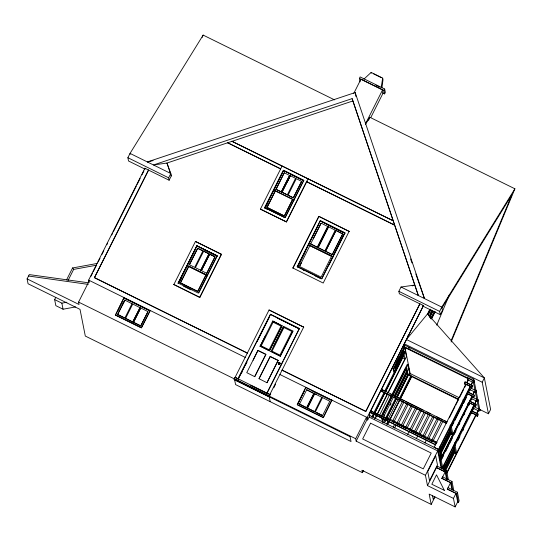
<?xml version="1.0" encoding="UTF-8"?>
<svg xmlns="http://www.w3.org/2000/svg" width="542" height="542" viewBox="0 0 542 542"><rect width="100%" height="100%" fill="white"/><g stroke="black" fill="none" stroke-linecap="round" stroke-linejoin="round"><path stroke-width="0.81" d="M381.947 87.763L382.998 79.735L382.679 78.116L371.134 72.425L363.838 79.207M381.155 87.743L382.679 78.116M202.186 37.425L203.155 35.094L334.536 99.87M368.574 120.351L369.854 117.282L514.9 188.792L451.107 342.016M436.73 325.153L449.338 294.855M451.262 340.376L511.838 194.883L441.96 307.964M363.533 470.449L362.415 472.678L85.311 336.06L80.02 309.374L28.062 283.757L27.1 278.9L29.261 274.598L88.217 282.768M75.541 306.928L63.062 309.218L55.846 305.661L54.64 299.597L55.724 297.443M145.093 169.165L128.529 160.994L127.878 157.708L130.039 153.406L203.155 35.094M66.537 279.943L72.56 267.972L97.242 263.439M67.994 280.634L73.644 269.401L72.574 267.972L72.845 268.419M89.159 282.646L88.658 280.119L144.938 168.216L148.562 170.1L94.45 277.694L247.437 353.12L94.43 277.592L148.542 169.998M90.92 276.318L92.438 273.31M93.19 271.806L96.219 265.79M98.109 262.03L99.999 258.27M101.889 254.51L103.786 250.75M106.808 244.727L107.567 243.222M111.727 234.95L112.485 233.446M113.237 231.942L136.327 186.048M137.079 184.544L140.114 178.514M142.004 174.748L143.901 170.987M27.1 278.9L79.057 304.516L78.576 302.09L89.396 280.573M148.562 170.1L169.118 180.235L168.637 177.81L170.805 173.508L166.956 163.054L153.488 164.964L352.117 98.624L418.343 295.546L352.117 98.624M169.118 180.235L171.286 175.933L170.805 173.508L130.039 153.406L130.215 154.267M115.439 315.166L124.037 297.653L115.439 315.166L140.676 327.612M117.363 311.63L122.634 301.149M124.118 317.748L117.607 314.448L124.823 300.099L132.058 303.757M117.628 314.55L124.823 300.099M122.959 304.076L124.856 300.302M124.843 318.107L132.038 303.655M125.561 318.459L132.756 304.015L139.992 307.673L132.776 322.016L125.541 318.357L132.776 322.016M132.756 321.921L139.992 307.673M147.553 312.341L140.717 325.932L133.501 322.375L140.696 307.931L147.932 311.589M133.501 322.375L140.717 308.025M140.717 325.932L147.952 311.691M141.421 327.978L149.7 311.508M173.826 284.604L195.452 241.461L221.434 254.273L199.808 297.409L173.806 284.503L199.808 297.409M178.135 283.053L196.895 245.756L217.105 255.716L198.365 293.12L178.135 283.053L178.237 283.561L196.895 245.756M178.155 283.154L196.915 245.858L217.125 255.817M195.493 249.252L188.02 264.394M178.65 283.019L187.64 265.14M178.691 283.222L181.692 277.253M197.681 248.209L189.382 264.706L194.693 267.409L202.965 250.81L197.722 248.405M198.819 292.775L207.464 275.593L206.021 274.882L197.742 291.481L180.425 282.938L188.697 266.339L187.254 265.627M189.402 264.808L197.701 248.304L202.965 250.81M180.425 282.938L188.718 266.44L206.041 274.977M203.69 251.17L195.391 267.667L200.689 270.275L208.988 253.778L203.69 251.17L209.009 253.88L200.709 270.377M201.414 270.634L209.707 254.137L214.998 256.745L206.719 273.344L201.414 270.634L209.707 254.137M206.021 274.882L197.722 291.379L180.405 282.836M206.719 273.344L215.018 256.847L209.727 254.239M199.788 297.307L221.434 254.273M306.901 181.17L286.393 221.942L260.417 209.131L282.064 166.096M285.41 217.308L303.75 180.554L283.486 170.29L264.726 207.586L284.95 217.647L264.747 207.688L283.507 170.384L303.71 180.35M267.823 209.564L264.828 208.094L283.486 170.29M282.084 173.779L265.241 207.545M265.655 207.003L267.911 202.525M284.265 172.735L276.007 189.436L284.265 172.735L289.577 175.445L281.278 191.943L275.986 189.334M292.626 199.51L284.333 216.007L267.01 207.471L275.289 190.872L273.846 190.161M267.01 207.471L275.309 190.974L294.049 200.12M281.278 191.943L289.577 175.445M281.982 192.2L290.282 175.696L295.573 178.311L287.301 194.91L281.982 192.2L287.28 194.808M282.003 192.295L290.295 175.798M287.301 181.902L290.282 175.696M301.609 181.374L296.298 178.664L288.019 195.262L293.31 197.871L301.609 181.374L293.31 197.871M284.333 216.007L292.605 199.409M284.95 217.647L303.689 180.249M286.393 221.942L308.039 178.901M360.084 81.795L359.407 78.36L360.125 76.923L384.664 89.017L385.342 92.458L384.624 93.888L382.395 92.79M353.757 93.454L360.891 79.267L383.98 90.656M269.062 309.983L303.723 327.158L269.062 309.983L234.408 378.736L235.133 377.307L269.787 394.481L266.901 393.058L299.374 328.506L270.505 314.272L238.04 378.831L270.505 314.272M318.865 216.468L292.89 268.114L318.845 216.366L349.177 231.407L318.845 216.366M365.64 123.542L382.537 89.945L383.14 92.973L370.748 117.614M238.134 379.332L246.82 362.07M257.016 341.799L269.096 317.781M241.237 373.736L241.996 372.232M246.143 363.973L246.901 362.476M384.624 93.888L383.939 90.453L384.664 89.017M328.919 265.085L344.888 233.06L320.288 220.655L297.219 266.664L321.758 278.764L344.847 232.857L320.308 220.757M297.301 267.07L320.288 220.655M318.899 224.131L297.714 266.535M297.761 266.718L304.95 252.423M310.634 244.008L321.074 223.108L327.822 226.529L317.361 247.328L310.613 243.907L317.361 247.328M308.486 244.835L309.929 245.546L299.489 266.447L321.135 277.118L331.575 256.217L333.018 256.928M313.269 238.907L321.115 223.311M299.882 265.804L301.372 262.836M254.713 376.676L265.878 354.339L257.938 350.423L246.759 372.659L254.713 376.676L265.898 354.441L257.958 350.525M260.126 346.223L272.728 321.013L282.131 325.742L269.503 350.843L260.106 346.121L269.503 350.843M253.134 360.261L257.938 350.423M260.146 346.324L265.343 335.986M317.341 247.227L327.808 226.427M335.268 230.106L324.827 251.007L318.086 247.687L328.527 226.78L335.288 230.208M318.107 247.789L328.527 226.78M269.482 350.742L282.111 325.64M270.946 351.555L283.554 326.352L292.958 331.074L280.329 356.182L270.925 351.453L280.329 356.182M273.94 345.749L283.595 326.555M259.022 378.709L270.207 356.473L278.148 360.383L266.982 382.72L259.022 378.709L270.207 356.473M331.535 254.313L325.525 251.264L335.986 230.458L342.74 233.88L332.28 254.686M325.546 251.366L336.006 230.56M278.148 360.383L266.982 382.72M280.309 356.08L292.958 331.074M321.758 278.764L344.827 232.755M250.682 385.335L266.962 393.363L283.195 361.087M283.954 359.583L299.374 328.506M292.87 268.012L323.201 283.053L349.156 231.305M303.703 327.056L269.089 396.019L269.767 394.38M269.97 395.396L270.722 393.892M273.778 387.821L274.537 386.317M274.869 385.653L275.621 384.156M323.208 417.333L297.233 404.522L305.891 387.306L297.294 404.827L323.269 417.631L331.867 400.118L323.269 417.631M297.707 404.278L304.482 390.809M299.475 404.203L306.67 389.759L313.906 393.417L306.691 407.76L299.455 404.102L306.691 407.76M306.67 407.659L313.926 393.519L306.67 389.759M321.826 397.232L314.631 411.676L307.416 408.119L314.611 393.668L321.846 397.327M307.416 408.119L314.631 393.77M316.074 412.387L322.571 415.592L329.78 401.243L322.544 397.584L315.329 411.927L322.551 415.49M282.077 370.193L365.782 411.466L419.901 303.872L399.339 293.737L398.865 291.311L401.026 287.009L414.494 285.099L412.205 285.864M365.782 411.466L419.881 303.771L423.485 305.553L369.475 413.648L369.854 415.572L367.706 419.975L366.988 419.616L366.507 417.191L355.681 438.715L356.162 441.141L425.443 475.293L427.482 485.605L453.464 498.41L455.144 506.906L429.169 494.094L431.208 504.406L361.934 470.253L362.415 472.678M423.485 305.553L367.205 417.448L367.706 419.975M356.162 441.141L366.988 419.616M467.407 378.37L403.905 347.063L404.508 345.024L473.783 379.176L479.555 408.289L478.83 409.725M370.613 412.55L371.338 411.114L436.283 443.132L435.565 444.569L370.613 412.55L435.639 444.975M389.068 395.159L381.521 391.432L382.157 389.596L447.184 422.022L444.162 420.531M370.694 412.95L371.338 411.114M381.521 391.432L382.157 389.596M403.905 347.063L404.623 345.627L404.264 343.811L482.204 382.232L488.45 413.77L478.613 408.919M393.14 368.885L403.966 347.368L404.684 347.72L405.287 350.755L394.468 372.273L393.743 371.914L393.14 368.885L393.865 369.238L394.468 372.273M396.175 363.411L399.203 357.402M401.087 353.648L402.604 350.64L403.323 350.992L403.763 353.221L403.045 352.862L402.747 351.379M393.865 369.238L404.684 347.72M403.323 350.992L395.389 366.778L395.829 369L395.104 368.641M395.484 367.889L403.045 352.862M371.622 417.171L373.126 414.183M373.878 412.686L384.041 392.476M384.793 390.978L404.373 352.056M372.686 416.839L373.817 414.596M374.569 413.099L384.745 392.869M385.498 391.371L405.47 351.663L404.745 351.311M372.767 417.238L384.847 393.221M385.606 391.717L404.102 354.935L404.908 358.98L374.705 419.034M429.779 309.428L427.516 313.933L406.432 339.502L484.365 377.93L490.618 409.467L488.45 413.77M375.159 418.695L376.663 415.7M377.415 414.203L387.591 393.973M388.343 392.476L406.432 356.514L405.47 351.663M429.034 311.467L430.172 309.204M428.553 315.905L428.234 314.285L430.497 309.794M430.897 309.563L429.759 311.819L430.436 315.261L429.718 314.902M379.542 415.402L389.413 395.145L390.857 395.856L390.518 395.768M430.097 314.15L431.988 310.39M430.436 315.261L432.712 310.742M429.413 317.578L432.801 310.844M431.066 318.411L430.517 315.661L432.794 311.149M382.862 413.424L391.568 396.121M392.32 394.61L405.572 368.275M430.477 318.743L434.264 311.216M394.339 391.534L396.202 387.821M399.197 381.88L403.302 373.709M408.031 364.603L382.056 416.249L381.338 415.89L407.313 364.244L408.031 364.603L409.637 372.693L397.211 397.388M431.202 319.096L434.989 311.575M431.723 318.628L435.111 311.894M383.919 416.114L393.384 397.3M394.136 395.789L406.629 370.958L406.087 368.208M398.085 389.434L401.073 383.492M404.068 377.55L404.813 376.06M390.321 405.179L391.073 403.675M394.786 396.277L407.354 371.311L406.669 367.876L383.58 413.783L384.264 417.218M383.614 418.797L382.862 420.294L382.137 419.935M394.908 396.337L408.831 368.648L408.112 368.289M394.942 396.554L407.428 371.717L408.112 375.152L397.137 396.981M385.437 418.444L407.388 374.8L406.71 371.365M422.956 306.155L440.273 314.692L439.623 311.406L441.784 307.104L514.9 188.792M384.305 420.707L385.023 421.059L396.378 398.485M384.413 422.835L396.459 398.885M458.695 399.793L409.556 375.565L409.434 374.962L410.159 373.526L459.243 397.726M387.09 419.535L387.808 418.099L436.899 442.299M440.273 314.692L442.441 310.39L441.784 307.104L401.026 287.009M390.044 418.98L399.495 400.172L398.417 399.501L398.072 399.413L387.977 419.501L388.675 419.752M386.67 423.885L388.187 420.877M399.535 398.316L410.883 375.755M387.015 424.996L388.905 421.236M400.253 398.668L411.602 376.107M387.564 424.61L389.075 421.608M389.827 420.104L399.637 400.599M400.389 399.102L411.71 376.595M403.851 402.259L393.749 422.347L392.306 421.635L402.408 401.547L403.851 402.259L403.505 402.171M393.194 427.367L394.691 424.393M406.764 403.722L396.636 423.769L398.079 424.481L408.18 404.393L406.757 403.668L408.18 404.393M394.637 428.078L396.134 425.104M402.408 426.615L412.509 406.527L411.405 405.911L411.066 405.816L400.965 425.904L402.388 426.629M415.396 407.95L405.294 428.038L406.737 428.749L416.839 408.661L415.416 407.936L416.839 408.661M419.725 410.091L409.623 430.172L411.066 430.883L421.168 410.802L419.745 410.07L421.168 410.802M407.625 434.488L409.122 431.513M424.054 412.225L413.952 432.306L415.396 433.017L425.497 412.936L424.054 412.225L424.61 412.584M428.383 414.359L418.282 434.44L419.725 435.151L429.826 415.07L428.471 414.352M416.29 438.756L417.78 435.782M432.746 416.527L422.611 436.574L424.054 437.286L434.156 417.204L432.821 416.588M426.974 438.749L437.042 418.627L437.557 418.79L438.485 419.339L428.383 439.42M424.948 443.024L426.446 440.05M431.378 440.944L441.371 420.761L441.886 420.924L442.814 421.473L432.712 441.554M466.005 385.023L464.562 384.312L464.365 383.302L465.083 381.866L472.299 385.423L472.502 386.432L471.777 387.869L469.616 386.805M466.567 382.781L468.01 379.908L467.251 377.564L474.467 381.121L474.663 382.13L472.461 382.652L471.377 384.806M449.338 417.882L455.002 406.615M455.761 405.111L458.783 399.102M459.541 397.598L463.695 389.332M464.453 387.828L465.964 384.82M467.048 382.672L468.132 380.518L467.251 377.564M425.443 475.293L437.706 450.903L441.235 468.694M470.178 386.351L438.431 449.474L434.101 447.333L465.842 384.217L470.178 386.351L470.293 386.954L438.925 449.325M470.957 385.22L472.339 382.042L474.467 381.121M473.783 379.176L473.064 380.613L469.453 378.831M369.129 415.213L439.128 449.724L438.41 451.161L441.805 468.302M451.14 426.981L467.766 393.919L472.096 396.053L472.217 396.663L440.849 459.027M440.483 448.566L450.212 429.223L449.657 428.864M471.777 387.869L471.581 386.859L472.299 385.423M452.014 426.087L453.905 422.326M454.663 420.829L462.597 405.043M463.356 403.539L466.377 397.53M440.233 449.914L450.334 429.833L449.589 429.372M440.727 449.779L450.456 430.436L449.528 429.894M440.849 450.382L450.571 431.046L449.833 430.585M440.964 450.991L450.693 431.649L450.138 431.29M441.086 451.594L450.815 432.259L450.07 431.798M440.836 452.949L450.937 432.862L450.382 432.502M441.33 452.807L451.052 433.471L450.673 433.2M439.63 455.239L441.073 455.951L441.798 454.514L440.158 446.242M450.449 433.722L451.899 434.433L452.617 432.997L450.978 424.725M440.355 459.176L472.096 396.053M427.482 485.605L437.204 466.134L446.588 470.761L448.309 479.453M473.302 394.508L474.264 391.751L469.934 389.617L469.426 388.052M440.849 460.124L469.575 403.018L473.904 405.152L474.02 405.755L442.651 468.125M441.723 459.23L443.613 455.47M445.504 451.716L448.525 445.707M449.284 444.203L452.306 438.187M454.196 434.433L456.086 430.673M459.108 424.664L459.867 423.16M464.02 414.894L464.779 413.39M471.54 396.507L473.701 397.571L473.505 396.561L474.223 395.132L467.726 391.927M473.701 397.571L474.426 396.141L474.223 395.132M482.204 382.232L484.365 377.93L427.516 313.933L428.234 314.285M444.345 490.429L436.506 474.833L431.832 484.257L444.325 490.327M442.536 467.522L473.904 405.152M474.745 404.325L476.066 400.85L471.736 398.716L471.228 397.151M454.867 445.781L471.493 412.719L475.829 414.854L475.944 415.463L446.845 473.322M444.21 467.367L453.939 448.024L453.383 447.665M473.342 405.606L475.503 406.669L475.307 405.66L476.025 404.224L469.535 401.026M458.01 440.382L459.901 436.622M462.922 430.612L463.681 429.108M444.332 467.97L454.061 448.634L453.315 448.173M475.503 406.669L476.228 405.24L476.025 404.224M444.081 469.325L454.182 449.237L453.437 448.783M444.196 469.928L454.298 449.846L453.925 449.582M444.691 469.792L454.42 450.449L453.864 450.09M444.813 470.395L454.542 451.059L453.986 450.693M445.307 470.26L454.663 451.662L453.918 451.208M445.429 470.869L454.779 452.272L454.23 451.913M453.464 498.41L455.991 493.389L447.326 489.121L450.578 482.665L441.92 478.396L442.618 476.858L452.001 481.486L453.722 490.178M441.92 478.396L445.165 471.94L436.486 467.57L445.863 472.197L447.272 479.311M445.863 472.197L446.588 470.761M454.182 452.523L455.626 453.234L456.344 451.798L454.542 442.699M434.765 496.492L433.254 499.494L432.435 495.361M446.723 472.719L475.829 414.854M476.608 413.722L477.99 410.551L480.117 409.623L480.314 410.64L478.112 411.161L476.669 414.027M431.208 504.406L434.928 497.014M475.266 415.308L477.427 416.378L477.231 415.362L477.949 413.932L471.452 410.728M477.427 416.378L478.152 414.942L477.949 413.932M452.685 490.036L451.276 482.922L452.001 481.486M455.971 493.288L457.692 501.98L458.41 502.339L456.689 493.647L457.414 492.211L448.051 487.685M455.144 506.906L457.672 501.885M458.41 502.339L459.135 500.903L457.414 492.211M365.457 124.389L369.854 117.282M385.084 393.011L386.527 393.722L386.189 393.634M379.312 415.226L380.755 415.938M412.509 406.527L411.093 405.856M425.477 412.95L425.152 412.841M429.806 415.084L429.481 414.976M434.156 417.204L433.81 417.11M438.485 419.339L438.146 419.251M442.794 421.486L442.475 421.385M431.269 440.842L431.615 440.937M450.192 429.237L449.508 428.966M450.334 429.833L449.63 429.576M450.436 430.45L450.111 430.348M450.551 431.059L450.056 430.876M450.673 431.662L450.178 431.486M450.795 432.272L450.111 432.001M451.052 433.471L450.714 433.376M453.939 448.024L453.424 447.861M454.061 448.634L453.356 448.376M454.277 449.86L453.959 449.752M454.399 450.463L453.905 450.287M454.521 451.073L453.837 450.802M454.663 451.662L453.959 451.411M454.779 452.272L454.44 452.184M278.324 363.16L279.164 362.591L278.547 363.052M474.386 392.354L476.587 391.832L476.391 390.823L474.264 391.751L472.82 394.617L468.491 392.483L469.934 389.617L470.056 390.22L469.372 388.275M476.188 401.453L478.39 400.931L478.193 399.921L476.066 400.85L474.684 404.02M415.849 273.995L424.467 298.567L355.179 92.54L147.363 161.95L153.095 160.595M352.598 101.049L166.956 163.054L171.286 175.933M73.644 269.401L96.435 265.214M54.64 299.597L61.856 303.154L66.849 302.233M88.285 284.394L28.543 276.034M394.847 397.903L395.186 397.991L393.777 397.32M449.63 427.923L449.975 428.011L449.596 427.746M453.356 446.723L453.701 446.811L453.146 446.452M449.575 428.451L450.09 428.614L449.535 428.255M453.302 447.252L453.817 447.421L453.444 447.15M427.286 438.803L428.282 439.325M453.668 449.074L453.288 448.891M431.784 441.012L432.611 441.459M373.336 73.698L381.277 77.608M375.884 85.148L379.651 87.005M359.407 78.36L383.939 90.453M394.264 224.903L306.576 181.672L394.285 225.005M283.547 170.588L303.75 180.554M291.068 174.483L303.791 180.75M275.973 189.233L281.257 191.841M287.998 195.167L293.29 197.769M273.805 189.957L294.008 199.917M320.349 220.96L344.888 233.06M327.083 224.463L344.929 233.256M342.016 233.616L335.986 230.458M266.989 207.369L284.313 215.906M286.372 221.841L260.417 209.131M318.066 247.586L324.827 251.007M325.525 251.264L332.26 254.584L342.74 233.88M308.445 244.632L332.984 256.725M309.949 245.648L331.596 256.319M127.878 157.708L168.637 177.81M398.865 291.311L439.623 311.406M422.862 305.702L423.587 306.054M429.799 315.308L430.517 315.661M297.199 266.562L321.738 278.663M303.249 270.004L304.74 270.736M315.146 275.864L321.094 278.798M407.713 335.83L408.438 336.182M221.454 254.374L195.452 241.461M408.404 347.49L409.915 348.235M403.783 346.453L468.728 378.479M196.956 246.061L217.166 256.02L207.423 275.39L187.214 265.424M203.731 249.584L217.2 256.224M468.01 379.908L472.339 382.042L472.461 382.652M467.285 383.133L470.896 384.915M464.365 383.302L471.581 386.859M470.612 387.977L476.391 390.823M402.74 357.916L404.908 358.98M467.008 393.363L473.505 396.561M466.486 394.014L467.929 394.725M478.193 399.921L472.461 397.279M473.904 403.363L470.293 401.581L471.736 398.716L471.858 399.318L471.404 398.024M405.186 370.247L407.354 371.311M463.017 399.589L464.528 400.335M468.81 402.455L475.307 405.66M468.288 403.113L469.731 403.824M480.117 409.623L474.379 406.981M409.434 374.962L458.573 399.19M462.353 401.053L463.864 401.798M467.644 403.661L469.155 404.407M206.062 275.079L188.697 266.339M462.475 401.656L463.986 402.408M467.766 404.271L469.277 405.016M405.944 374.088L408.112 375.152M476.547 413.424L472.217 411.283L473.661 408.417L473.152 406.852M470.734 412.164L477.231 415.362M270.566 314.577L299.428 328.804M277.267 318.059L298.73 328.642M279.99 324.773L272.728 321.013M183.474 286.142L190.96 289.834M382.239 389.996L384.502 391.114M390.545 394.095L392.056 394.84M398.099 397.814L404.142 400.795M405.653 401.541L423.017 410.104M426.798 411.967L430.572 413.831M436.615 416.805L442.658 419.786M381.439 391.026L446.384 423.051M390.579 395.904L393.6 397.388M395.111 398.133L428.343 414.515M429.853 415.26L441.181 420.849M442.685 421.595L446.466 423.451M270.228 356.575L278.168 360.484M279.137 362.578L280.072 363.052L280.133 364.048L279.286 364.603L278.385 364.143L278.324 363.147M278.595 363.75L279.225 364.061M393.932 421.486L396.954 422.97M398.465 423.715L401.48 425.206M402.991 425.951L406.012 427.442M407.523 428.187L414.318 431.534M415.829 432.279L418.099 433.397M432.448 440.47L436.974 442.706M372.171 411.893L375.193 413.377M376.704 414.122L383.499 417.476M385.01 418.221L387.273 419.339M398.6 424.921L400.111 425.666M403.133 427.157L404.644 427.902M411.439 431.249L413.709 432.367M415.219 433.112L417.482 434.23M420.504 435.721L422.015 436.466M424.278 437.584L425.788 438.322M429.569 440.185L431.08 440.931M282.057 370.098L365.762 411.364M438.431 451.262L369.149 417.103M88.658 280.119L245.275 357.422M367.225 417.55L279.909 374.502M124.098 297.951L150.08 310.762L141.36 327.673L115.378 314.868M305.952 387.611L331.928 400.416M124.138 298.154L150.114 310.966M312.666 391.107L331.223 400.253M316.094 394.583L314.611 393.668M117.607 314.448L124.823 318.005M133.481 322.273L140.696 325.83M307.395 408.018L314.631 411.676M441.899 478.295L451.276 482.922M238.04 378.831L235.133 377.307M234.408 378.736L269.049 395.816M78.576 302.09L355.681 438.715M456.689 493.647L447.326 489.121M388.865 419.847L389.42 420.213M384.021 417.631L383.641 417.36L385.084 418.072M375.213 413.268L376.426 413.803M473.098 407.083L473.783 409.02L473.661 408.417L477.99 410.551L478.112 411.161M410.572 258.934L411.961 262.897M473.376 382.212L475.043 390.619M475.307 391.934L476.845 399.718M477.102 401.012L478.769 409.42M470.3 386.399L470.652 388.18M467.766 393.919L467.888 394.529M469.575 403.018L469.69 403.621M471.493 412.719L471.615 413.329M465.083 381.866L465.287 382.876M450.09 425.334L451.899 434.433M453.986 444.962L455.626 453.234M371.134 72.425L371.29 73.238M450.558 482.563L451.953 489.616M443.884 465.05L444.867 470.009M445.145 471.838L446.696 479.663M439.433 447.678L441.073 455.951M443.16 466.479L443.817 469.792M439.128 449.724L443.004 469.27M355.179 92.54L355.986 96.605M404.949 347.266L410.274 374.136M387.808 418.099L387.889 418.505M384.752 419.684L385.023 421.059M382.537 418.675L383.343 422.719M381.819 418.316L382.618 422.36M331.575 256.217L309.929 245.546M264.747 207.688L264.828 208.094M269.991 397.286L233.907 379.495M269.245 396.825L270.207 401.676M144.938 168.216L145.039 168.725M61.856 303.154L63.062 309.218M279.855 362.93L279.902 363.729L279.232 364.177L278.507 363.817L278.459 363.018M279.767 362.977L279.814 363.675M273.114 322.185L261.21 345.857L269.144 349.773L281.047 326.101L273.114 322.185M283.933 327.524L272.03 351.196L279.97 355.112L291.874 331.44L283.933 327.524M370.592 423.187L362.659 438.966L423.275 468.857L431.215 453.071L370.592 423.187M435.66 455.815L427.726 471.594L429.528 480.693L437.469 464.914L435.66 455.815M392.821 220.614L231.874 141.259L392.821 220.614M280.6 168.86L227.545 142.709L280.6 168.86M350.071 436.676L234.611 379.752L235.574 384.603L351.033 441.527L350.071 436.676"/></g></svg>
